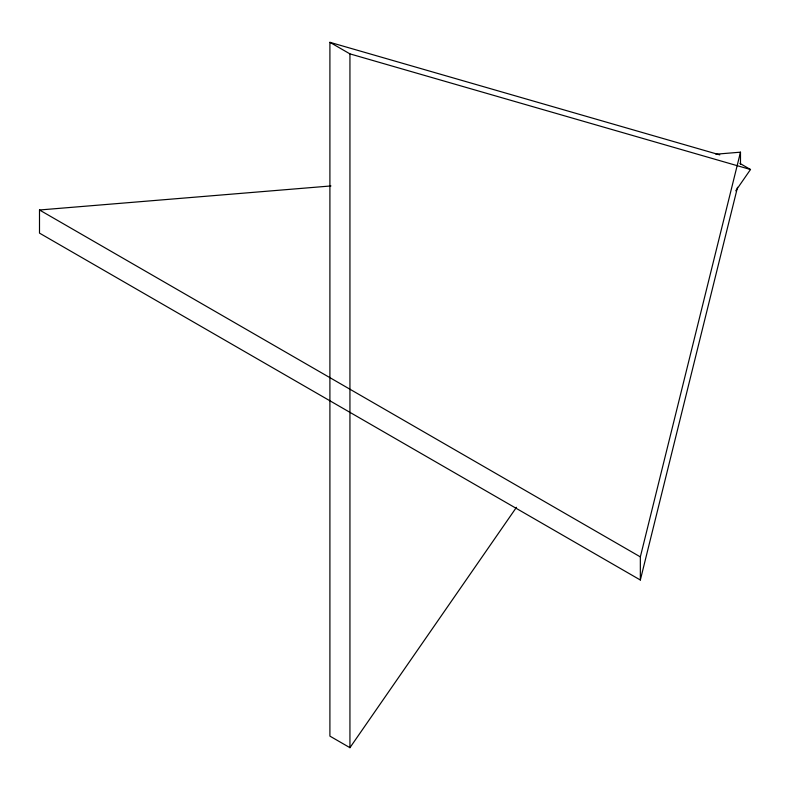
<?xml version="1.0" encoding="UTF-8"?>
<svg xmlns="http://www.w3.org/2000/svg" width="790" height="790" viewBox="0 0 790 790"><rect width="100%" height="100%" fill="white"/><g stroke="black" fill="none" stroke-linecap="round" stroke-linejoin="round"><path stroke-width="1.19" d="M330.961 185.946L39.5 209.992L39.5 233.119L640.344 580.008L640.344 556.881L740.487 152.174L715.888 154.198M640.344 580.008L737.524 187.269M719.808 154.88L329.904 42.314L329.904 736.122L349.94 747.686L516.482 507.289M735.747 190.815L750.5 169.514L739.963 163.431M329.904 42.314L349.94 53.878L750.5 169.514M39.5 209.992L640.344 556.881M740.487 152.174L740.487 164.35M349.94 53.878L349.94 747.686"/></g></svg>
